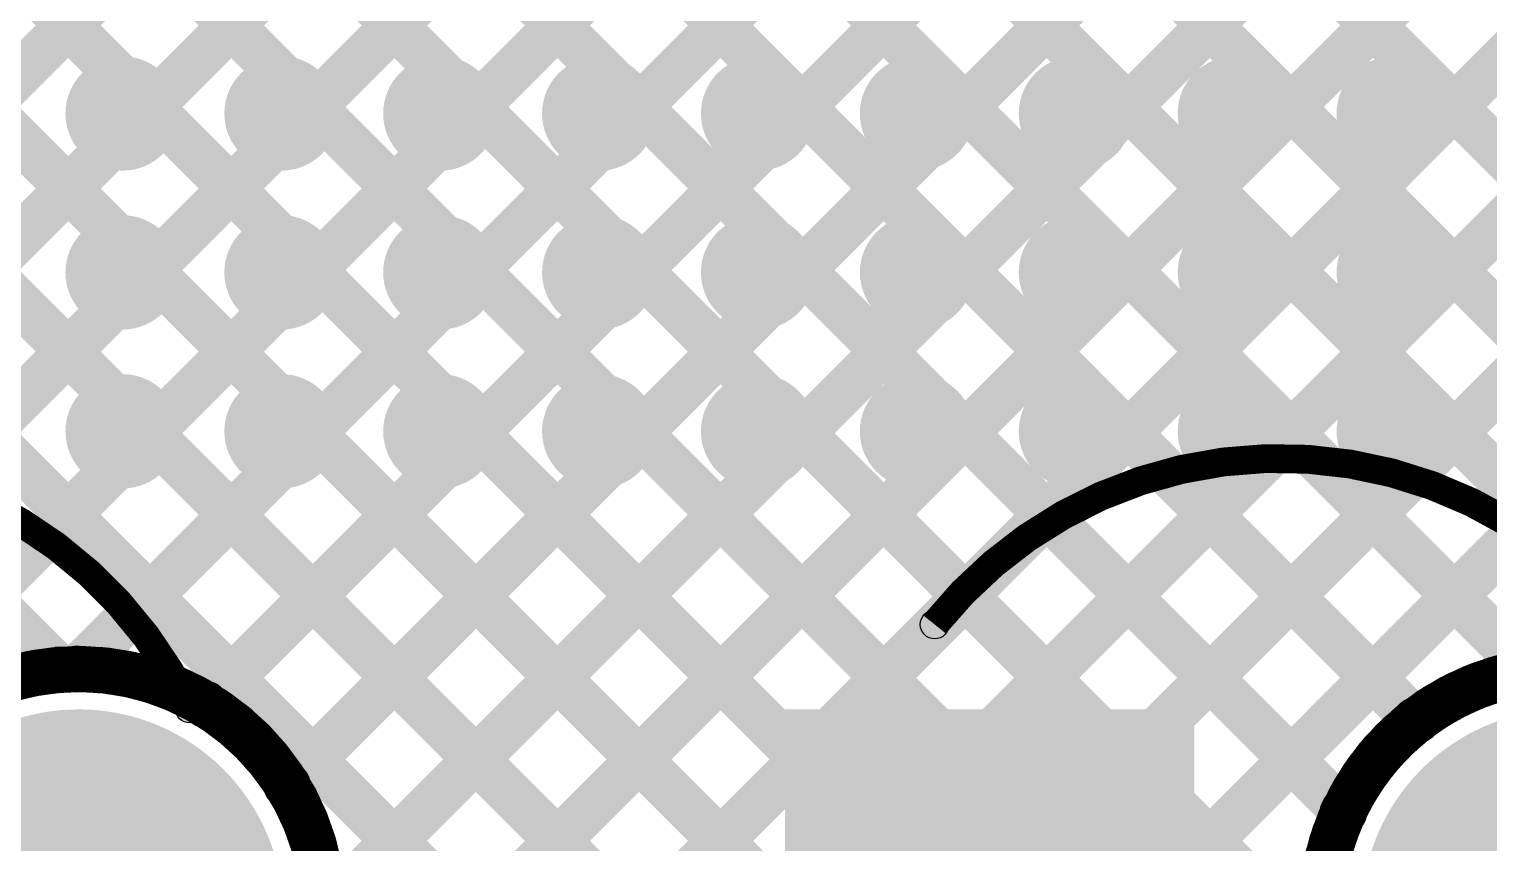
# Model space of a CAD drawing. Header units: millimetres. Extents: x -0.28 to 3.03, y -0.05 to 3.12.
# Drawn here: x 2.2924 to 2.5456, y 2.6894 to 2.8305 of the extents above; entities that cross this region are included whole.
import ezdxf

# ---------------------------------------------------------------- set-up
doc = ezdxf.new("R2010")
doc.units = ezdxf.units.MM
doc.header["$MEASUREMENT"] = 0
for name, color, linetype in [('BottomLayer', 5, 'Continuous'), ('BottomSolder', 6, 'Continuous'), ('PadHoleLayer', 156, 'Continuous'), ('TopLayer', 1, 'Continuous'), ('TopOverlay', 2, 'Continuous'), ('TopSolder', 216, 'Continuous'), ('ViaHoleLayer', 16, 'Continuous')]:
    doc.layers.add(name, color=color, linetype=linetype)

# ---------------------------------------------------------------- blocks, each defined once
blk = doc.blocks.new('TH_LED_4')
at = {"layer": 'BottomLayer'}
blk.add_hatch(color=5, dxfattribs=at).paths.add_polyline_path([(-0.0815, 0.0315), (-0.0185, 0.0315), (-0.0185, -0.0315), (-0.0815, -0.0315)])
h = blk.add_hatch(color=5, dxfattribs=at)
edge = h.paths.add_edge_path()
edge.add_arc((0.05, 0), 0.0315, 0, 360)
at = {"layer": 'BottomSolder'}
blk.add_hatch(color=6, dxfattribs=at).paths.add_polyline_path([(-0.0855, 0.0355), (-0.0145, 0.0355), (-0.0145, -0.0355), (-0.0855, -0.0355)])
h = blk.add_hatch(color=6, dxfattribs=at)
edge = h.paths.add_edge_path()
edge.add_arc((0.05, 0), 0.0355, 0, 360)
at = {"layer": 'PadHoleLayer'}
h = blk.add_hatch(color=156, dxfattribs=at)
edge = h.paths.add_edge_path()
edge.add_arc((-0.05, 0), 0.01772, 0, 360)
h = blk.add_hatch(color=156, dxfattribs=at)
edge = h.paths.add_edge_path()
edge.add_arc((0.05, 0), 0.01772, 0, 360)
at = {"layer": 'TopLayer'}
blk.add_hatch(color=1, dxfattribs=at).paths.add_polyline_path([(-0.0815, 0.0315), (-0.0185, 0.0315), (-0.0185, -0.0315), (-0.0815, -0.0315)])
h = blk.add_hatch(color=1, dxfattribs=at)
edge = h.paths.add_edge_path()
edge.add_arc((0.05, 0), 0.0315, 0, 360)
at = {"layer": 'TopOverlay'}
h = blk.add_hatch(color=2, dxfattribs=at)
edge = h.paths.add_edge_path()
edge.add_arc((-0.05954, 0.05023), 0.0025, 0, 360)
h = blk.add_hatch(color=2, dxfattribs=at)
edge = h.paths.add_edge_path()
edge.add_arc((0.06927, 0.03565), 0.0025, 0, 360)
h = blk.add_hatch(color=2, dxfattribs=at)
edge = h.paths.add_edge_path()
edge.add_arc((0.098, 0.004), 0.0025, 0, 360)
for points in [[(0.1005, -0.012), (0.0955, -0.012), (0.0955, 0.004), (0.1005, 0.004)], [(-0.106, -0.0065), (-0.106, -0.0015), (-0.09, -0.0015), (-0.09, -0.0065)], [(0.09, -0.0065), (0.09, -0.0015), (0.106, -0.0015), (0.106, -0.0065)]]:
    blk.add_hatch(color=2, dxfattribs=at).paths.add_polyline_path(points)
h = blk.add_hatch(color=2, dxfattribs=at)
edge = h.paths.add_edge_path()
edge.add_arc((-0.106, -0.004), 0.0025, 0, 360)
h = blk.add_hatch(color=2, dxfattribs=at)
edge = h.paths.add_edge_path()
edge.add_arc((-0.09, -0.004), 0.0025, 0, 360)
h = blk.add_hatch(color=2, dxfattribs=at)
edge = h.paths.add_edge_path()
edge.add_arc((0.09, -0.004), 0.0025, 0, 360)
h = blk.add_hatch(color=2, dxfattribs=at)
edge = h.paths.add_edge_path()
edge.add_arc((0.106, -0.004), 0.0025, 0, 360)
h = blk.add_hatch(color=2, dxfattribs=at)
edge = h.paths.add_edge_path()
edge.add_arc((0.098, -0.012), 0.0025, 0, 360)
h = blk.add_hatch(color=2, dxfattribs=at)
edge = h.paths.add_edge_path()
edge.add_arc((0.06927, -0.03565), 0.0025, 0, 360)
h = blk.add_hatch(color=2, dxfattribs=at)
edge = h.paths.add_edge_path()
edge.add_arc((-0.05954, -0.05023), 0.0025, 0, 360)
at = {"layer": 'TopSolder'}
blk.add_hatch(color=216, dxfattribs=at).paths.add_polyline_path([(-0.0855, 0.0355), (-0.0145, 0.0355), (-0.0145, -0.0355), (-0.0855, -0.0355)])
h = blk.add_hatch(color=216, dxfattribs=at)
edge = h.paths.add_edge_path()
edge.add_arc((0.05, 0), 0.0355, 0, 360)
at = {"layer": 'TopOverlay', "const_width": 0.005}
for points in [[(-0.05954, 0.05023, -0.552963), (0.06927, 0.03565)], [(0.06927, -0.03565, -0.552963), (-0.05954, -0.05023)]]:
    blk.add_lwpolyline(points, format="xyb", dxfattribs=at)
at = {"layer": 'TopOverlay'}
for centre in [(-0.05954, 0.05023), (0.06927, 0.03565), (0.098, 0.004), (-0.106, -0.004), (-0.09, -0.004), (0.09, -0.004), (0.106, -0.004), (0.098, -0.012), (0.06927, -0.03565), (-0.05954, -0.05023)]:
    blk.add_circle(centre, 0.0025, dxfattribs=at)
blk = doc.blocks.new('TH_LED_5')
at = {"layer": 'BottomLayer'}
blk.add_hatch(color=5, dxfattribs=at).paths.add_polyline_path([(-0.0815, 0.0315), (-0.0185, 0.0315), (-0.0185, -0.0315), (-0.0815, -0.0315)])
h = blk.add_hatch(color=5, dxfattribs=at)
edge = h.paths.add_edge_path()
edge.add_arc((0.05, 0), 0.0315, 0, 360)
at = {"layer": 'BottomSolder'}
blk.add_hatch(color=6, dxfattribs=at).paths.add_polyline_path([(-0.0855, 0.0355), (-0.0145, 0.0355), (-0.0145, -0.0355), (-0.0855, -0.0355)])
h = blk.add_hatch(color=6, dxfattribs=at)
edge = h.paths.add_edge_path()
edge.add_arc((0.05, 0), 0.0355, 0, 360)
at = {"layer": 'PadHoleLayer'}
h = blk.add_hatch(color=156, dxfattribs=at)
edge = h.paths.add_edge_path()
edge.add_arc((-0.05, 0), 0.01772, 0, 360)
h = blk.add_hatch(color=156, dxfattribs=at)
edge = h.paths.add_edge_path()
edge.add_arc((0.05, 0), 0.01772, 0, 360)
at = {"layer": 'TopLayer'}
blk.add_hatch(color=1, dxfattribs=at).paths.add_polyline_path([(-0.0815, 0.0315), (-0.0185, 0.0315), (-0.0185, -0.0315), (-0.0815, -0.0315)])
h = blk.add_hatch(color=1, dxfattribs=at)
edge = h.paths.add_edge_path()
edge.add_arc((0.05, 0), 0.0315, 0, 360)
at = {"layer": 'TopOverlay'}
h = blk.add_hatch(color=2, dxfattribs=at)
edge = h.paths.add_edge_path()
edge.add_arc((-0.05954, 0.05023), 0.0025, 0, 360)
h = blk.add_hatch(color=2, dxfattribs=at)
edge = h.paths.add_edge_path()
edge.add_arc((0.06927, 0.03565), 0.0025, 0, 360)
h = blk.add_hatch(color=2, dxfattribs=at)
edge = h.paths.add_edge_path()
edge.add_arc((0.098, 0.004), 0.0025, 0, 360)
for points in [[(0.1005, -0.012), (0.0955, -0.012), (0.0955, 0.004), (0.1005, 0.004)], [(-0.106, -0.0065), (-0.106, -0.0015), (-0.09, -0.0015), (-0.09, -0.0065)], [(0.09, -0.0065), (0.09, -0.0015), (0.106, -0.0015), (0.106, -0.0065)]]:
    blk.add_hatch(color=2, dxfattribs=at).paths.add_polyline_path(points)
h = blk.add_hatch(color=2, dxfattribs=at)
edge = h.paths.add_edge_path()
edge.add_arc((-0.106, -0.004), 0.0025, 0, 360)
h = blk.add_hatch(color=2, dxfattribs=at)
edge = h.paths.add_edge_path()
edge.add_arc((-0.09, -0.004), 0.0025, 0, 360)
h = blk.add_hatch(color=2, dxfattribs=at)
edge = h.paths.add_edge_path()
edge.add_arc((0.09, -0.004), 0.0025, 0, 360)
h = blk.add_hatch(color=2, dxfattribs=at)
edge = h.paths.add_edge_path()
edge.add_arc((0.106, -0.004), 0.0025, 0, 360)
h = blk.add_hatch(color=2, dxfattribs=at)
edge = h.paths.add_edge_path()
edge.add_arc((0.098, -0.012), 0.0025, 0, 360)
h = blk.add_hatch(color=2, dxfattribs=at)
edge = h.paths.add_edge_path()
edge.add_arc((0.06927, -0.03565), 0.0025, 0, 360)
h = blk.add_hatch(color=2, dxfattribs=at)
edge = h.paths.add_edge_path()
edge.add_arc((-0.05954, -0.05023), 0.0025, 0, 360)
at = {"layer": 'TopSolder'}
blk.add_hatch(color=216, dxfattribs=at).paths.add_polyline_path([(-0.0855, 0.0355), (-0.0145, 0.0355), (-0.0145, -0.0355), (-0.0855, -0.0355)])
h = blk.add_hatch(color=216, dxfattribs=at)
edge = h.paths.add_edge_path()
edge.add_arc((0.05, 0), 0.0355, 0, 360)
at = {"layer": 'TopOverlay', "const_width": 0.005}
for points in [[(-0.05954, 0.05023, -0.552963), (0.06927, 0.03565)], [(0.06927, -0.03565, -0.552963), (-0.05954, -0.05023)]]:
    blk.add_lwpolyline(points, format="xyb", dxfattribs=at)
at = {"layer": 'TopOverlay'}
for centre in [(-0.05954, 0.05023), (0.06927, 0.03565), (0.098, 0.004), (-0.106, -0.004), (-0.09, -0.004), (0.09, -0.004), (0.106, -0.004), (0.098, -0.012), (0.06927, -0.03565), (-0.05954, -0.05023)]:
    blk.add_circle(centre, 0.0025, dxfattribs=at)

msp = doc.modelspace()

# ---------------------------------------------------------------- hatches: boundary and pattern name
at = {"layer": 'BottomLayer'}
for points in [[(1.91473, 3.09678), (1.92039, 3.10243), (2.30062, 2.7222), (2.29497, 2.71655)], [(1.94302, 3.09678), (1.94868, 3.10243), (2.53903, 2.51208), (2.53338, 2.50642)], [(1.9713, 3.09678), (1.97696, 3.10243), (2.53433, 2.54507), (2.52867, 2.53941)], [(1.99959, 3.09678), (2.00524, 3.10243), (2.53433, 2.57335), (2.52867, 2.56769)], [(2.02174, 2.46317), (2.01609, 2.46883), (2.64969, 3.10243), (2.65535, 3.09678)], [(2.02787, 3.09678), (2.03353, 3.10243), (2.53433, 2.60163), (2.52867, 2.59598)], [(2.05616, 3.09678), (2.06181, 3.10243), (2.53433, 2.62992), (2.52867, 2.62426)], [(2.07433, 2.60061), (2.06867, 2.60626), (2.56484, 3.10243), (2.5705, 3.09678)], [(2.07433, 2.54404), (2.06867, 2.5497), (2.62141, 3.10243), (2.62707, 3.09678)], [(2.07433, 2.57232), (2.06867, 2.57798), (2.59313, 3.10243), (2.59878, 3.09678)], [(2.08444, 3.09678), (2.0901, 3.10243), (2.51996, 2.67258), (2.5143, 2.66692)], [(2.11272, 3.09678), (2.11838, 3.10243), (2.52322, 2.69759), (2.51757, 2.69194)], [(2.14101, 3.09678), (2.14667, 3.10243), (2.53573, 2.71337), (2.53008, 2.70771)], [(2.16929, 3.09678), (2.17495, 3.10243), (2.55553, 2.72186), (2.54987, 2.7162)], [(2.19758, 3.09678), (2.20323, 3.10243), (2.71083, 2.59484), (2.70517, 2.58918)], [(2.22586, 3.09678), (2.23152, 3.10243), (2.71083, 2.62312), (2.70517, 2.61747)], [(2.25415, 3.09678), (2.2598, 3.10243), (2.71083, 2.65141), (2.70517, 2.64575)], [(2.30352, 2.71667), (2.29787, 2.72232), (2.67798, 3.10243), (2.68364, 3.09678)], [(2.32573, 2.71059), (2.32007, 2.71625), (2.70517, 3.10134), (2.71083, 3.09569)], [(2.33996, 2.69654), (2.33431, 2.70219), (2.70517, 3.07306), (2.71083, 3.0674)], [(2.34632, 2.67461), (2.34067, 2.68027), (2.70517, 3.04478), (2.71083, 3.03912)], [(2.33233, 2.63233), (2.32667, 2.63799), (2.70517, 3.01649), (2.71083, 3.01083)], [(2.33233, 2.60405), (2.32667, 2.60971), (2.70517, 2.98821), (2.71083, 2.98255)], [(2.33074, 2.57417), (2.32508, 2.57983), (2.70517, 2.95992), (2.71083, 2.95427)], [(2.33233, 2.54748), (2.32667, 2.55314), (2.70517, 2.93164), (2.71083, 2.92598)], [(2.32083, 2.5077), (2.31517, 2.51335), (2.70517, 2.90335), (2.71083, 2.8977)]]:
    msp.add_hatch(color=5, dxfattribs=at).paths.add_polyline_path(points)
h = msp.add_hatch(color=5, dxfattribs=at)
edge = h.paths.add_edge_path()
edge.add_arc((2.30861, 2.81585), 0.00886, 0, 360)
h = msp.add_hatch(color=5, dxfattribs=at)
edge = h.paths.add_edge_path()
edge.add_arc((2.33617, 2.81585), 0.00886, 0, 360)
h = msp.add_hatch(color=5, dxfattribs=at)
edge = h.paths.add_edge_path()
edge.add_arc((2.36372, 2.81585), 0.00886, 0, 360)
h = msp.add_hatch(color=5, dxfattribs=at)
edge = h.paths.add_edge_path()
edge.add_arc((2.39128, 2.81585), 0.00886, 0, 360)
h = msp.add_hatch(color=5, dxfattribs=at)
edge = h.paths.add_edge_path()
edge.add_arc((2.41884, 2.81585), 0.00886, 0, 360)
h = msp.add_hatch(color=5, dxfattribs=at)
edge = h.paths.add_edge_path()
edge.add_arc((2.4464, 2.81585), 0.00886, 0, 360)
h = msp.add_hatch(color=5, dxfattribs=at)
edge = h.paths.add_edge_path()
edge.add_arc((2.47396, 2.81585), 0.00886, 0, 360)
h = msp.add_hatch(color=5, dxfattribs=at)
edge = h.paths.add_edge_path()
edge.add_arc((2.50152, 2.81585), 0.00886, 0, 360)
h = msp.add_hatch(color=5, dxfattribs=at)
edge = h.paths.add_edge_path()
edge.add_arc((2.52908, 2.81585), 0.00886, 0, 360)
h = msp.add_hatch(color=5, dxfattribs=at)
edge = h.paths.add_edge_path()
edge.add_arc((2.30861, 2.78829), 0.00886, 0, 360)
h = msp.add_hatch(color=5, dxfattribs=at)
edge = h.paths.add_edge_path()
edge.add_arc((2.33617, 2.78829), 0.00886, 0, 360)
h = msp.add_hatch(color=5, dxfattribs=at)
edge = h.paths.add_edge_path()
edge.add_arc((2.36372, 2.78829), 0.00886, 0, 360)
h = msp.add_hatch(color=5, dxfattribs=at)
edge = h.paths.add_edge_path()
edge.add_arc((2.39128, 2.78829), 0.00886, 0, 360)
h = msp.add_hatch(color=5, dxfattribs=at)
edge = h.paths.add_edge_path()
edge.add_arc((2.41884, 2.78829), 0.00886, 0, 360)
h = msp.add_hatch(color=5, dxfattribs=at)
edge = h.paths.add_edge_path()
edge.add_arc((2.4464, 2.78829), 0.00886, 0, 360)
h = msp.add_hatch(color=5, dxfattribs=at)
edge = h.paths.add_edge_path()
edge.add_arc((2.47396, 2.78829), 0.00886, 0, 360)
h = msp.add_hatch(color=5, dxfattribs=at)
edge = h.paths.add_edge_path()
edge.add_arc((2.50152, 2.78829), 0.00886, 0, 360)
h = msp.add_hatch(color=5, dxfattribs=at)
edge = h.paths.add_edge_path()
edge.add_arc((2.52908, 2.78829), 0.00886, 0, 360)
h = msp.add_hatch(color=5, dxfattribs=at)
edge = h.paths.add_edge_path()
edge.add_arc((2.30861, 2.76073), 0.00886, 0, 360)
h = msp.add_hatch(color=5, dxfattribs=at)
edge = h.paths.add_edge_path()
edge.add_arc((2.33617, 2.76073), 0.00886, 0, 360)
h = msp.add_hatch(color=5, dxfattribs=at)
edge = h.paths.add_edge_path()
edge.add_arc((2.36372, 2.76073), 0.00886, 0, 360)
h = msp.add_hatch(color=5, dxfattribs=at)
edge = h.paths.add_edge_path()
edge.add_arc((2.39128, 2.76073), 0.00886, 0, 360)
h = msp.add_hatch(color=5, dxfattribs=at)
edge = h.paths.add_edge_path()
edge.add_arc((2.41884, 2.76073), 0.00886, 0, 360)
h = msp.add_hatch(color=5, dxfattribs=at)
edge = h.paths.add_edge_path()
edge.add_arc((2.4464, 2.76073), 0.00886, 0, 360)
h = msp.add_hatch(color=5, dxfattribs=at)
edge = h.paths.add_edge_path()
edge.add_arc((2.47396, 2.76073), 0.00886, 0, 360)
h = msp.add_hatch(color=5, dxfattribs=at)
edge = h.paths.add_edge_path()
edge.add_arc((2.50152, 2.76073), 0.00886, 0, 360)
h = msp.add_hatch(color=5, dxfattribs=at)
edge = h.paths.add_edge_path()
edge.add_arc((2.52908, 2.76073), 0.00886, 0, 360)
h = msp.add_hatch(color=5, dxfattribs=at)
edge = h.paths.add_edge_path()
edge.add_arc((2.29779, 2.71938), 0.004, 0, 360)
h = msp.add_hatch(color=5, dxfattribs=at)
edge = h.paths.add_edge_path()
edge.add_arc((2.3007, 2.7195), 0.004, 0, 360)
h = msp.add_hatch(color=5, dxfattribs=at)
edge = h.paths.add_edge_path()
edge.add_arc((2.3229, 2.71342), 0.004, 0, 360)
h = msp.add_hatch(color=5, dxfattribs=at)
edge = h.paths.add_edge_path()
edge.add_arc((2.5329, 2.71054), 0.004, 0, 360)
h = msp.add_hatch(color=5, dxfattribs=at)
edge = h.paths.add_edge_path()
edge.add_arc((2.33713, 2.69937), 0.004, 0, 360)
h = msp.add_hatch(color=5, dxfattribs=at)
edge = h.paths.add_edge_path()
edge.add_arc((2.52039, 2.69476), 0.004, 0, 360)
at = {"layer": 'BottomSolder'}
h = msp.add_hatch(color=6, dxfattribs=at)
edge = h.paths.add_edge_path()
edge.add_arc((2.30861, 2.81585), 0.00991, 0, 360)
h = msp.add_hatch(color=6, dxfattribs=at)
edge = h.paths.add_edge_path()
edge.add_arc((2.33617, 2.81585), 0.00991, 0, 360)
h = msp.add_hatch(color=6, dxfattribs=at)
edge = h.paths.add_edge_path()
edge.add_arc((2.36372, 2.81585), 0.00991, 0, 360)
h = msp.add_hatch(color=6, dxfattribs=at)
edge = h.paths.add_edge_path()
edge.add_arc((2.39128, 2.81585), 0.00991, 0, 360)
h = msp.add_hatch(color=6, dxfattribs=at)
edge = h.paths.add_edge_path()
edge.add_arc((2.41884, 2.81585), 0.00991, 0, 360)
h = msp.add_hatch(color=6, dxfattribs=at)
edge = h.paths.add_edge_path()
edge.add_arc((2.4464, 2.81585), 0.00991, 0, 360)
h = msp.add_hatch(color=6, dxfattribs=at)
edge = h.paths.add_edge_path()
edge.add_arc((2.47396, 2.81585), 0.00991, 0, 360)
h = msp.add_hatch(color=6, dxfattribs=at)
edge = h.paths.add_edge_path()
edge.add_arc((2.50152, 2.81585), 0.00991, 0, 360)
h = msp.add_hatch(color=6, dxfattribs=at)
edge = h.paths.add_edge_path()
edge.add_arc((2.52908, 2.81585), 0.00991, 0, 360)
h = msp.add_hatch(color=6, dxfattribs=at)
edge = h.paths.add_edge_path()
edge.add_arc((2.30861, 2.78829), 0.00991, 0, 360)
h = msp.add_hatch(color=6, dxfattribs=at)
edge = h.paths.add_edge_path()
edge.add_arc((2.33617, 2.78829), 0.00991, 0, 360)
h = msp.add_hatch(color=6, dxfattribs=at)
edge = h.paths.add_edge_path()
edge.add_arc((2.36372, 2.78829), 0.00991, 0, 360)
h = msp.add_hatch(color=6, dxfattribs=at)
edge = h.paths.add_edge_path()
edge.add_arc((2.39128, 2.78829), 0.00991, 0, 360)
h = msp.add_hatch(color=6, dxfattribs=at)
edge = h.paths.add_edge_path()
edge.add_arc((2.41884, 2.78829), 0.00991, 0, 360)
h = msp.add_hatch(color=6, dxfattribs=at)
edge = h.paths.add_edge_path()
edge.add_arc((2.4464, 2.78829), 0.00991, 0, 360)
h = msp.add_hatch(color=6, dxfattribs=at)
edge = h.paths.add_edge_path()
edge.add_arc((2.47396, 2.78829), 0.00991, 0, 360)
h = msp.add_hatch(color=6, dxfattribs=at)
edge = h.paths.add_edge_path()
edge.add_arc((2.50152, 2.78829), 0.00991, 0, 360)
h = msp.add_hatch(color=6, dxfattribs=at)
edge = h.paths.add_edge_path()
edge.add_arc((2.52908, 2.78829), 0.00991, 0, 360)
h = msp.add_hatch(color=6, dxfattribs=at)
edge = h.paths.add_edge_path()
edge.add_arc((2.30861, 2.76073), 0.00991, 0, 360)
h = msp.add_hatch(color=6, dxfattribs=at)
edge = h.paths.add_edge_path()
edge.add_arc((2.33617, 2.76073), 0.00991, 0, 360)
h = msp.add_hatch(color=6, dxfattribs=at)
edge = h.paths.add_edge_path()
edge.add_arc((2.36372, 2.76073), 0.00991, 0, 360)
h = msp.add_hatch(color=6, dxfattribs=at)
edge = h.paths.add_edge_path()
edge.add_arc((2.39128, 2.76073), 0.00991, 0, 360)
h = msp.add_hatch(color=6, dxfattribs=at)
edge = h.paths.add_edge_path()
edge.add_arc((2.41884, 2.76073), 0.00991, 0, 360)
h = msp.add_hatch(color=6, dxfattribs=at)
edge = h.paths.add_edge_path()
edge.add_arc((2.4464, 2.76073), 0.00991, 0, 360)
h = msp.add_hatch(color=6, dxfattribs=at)
edge = h.paths.add_edge_path()
edge.add_arc((2.47396, 2.76073), 0.00991, 0, 360)
h = msp.add_hatch(color=6, dxfattribs=at)
edge = h.paths.add_edge_path()
edge.add_arc((2.50152, 2.76073), 0.00991, 0, 360)
h = msp.add_hatch(color=6, dxfattribs=at)
edge = h.paths.add_edge_path()
edge.add_arc((2.52908, 2.76073), 0.00991, 0, 360)
at = {"layer": 'TopLayer'}
for points in [[(1.83098, 2.35726), (1.82532, 2.36291), (2.56424, 3.10183), (2.56989, 3.09617)], [(1.84512, 2.34311), (1.83946, 2.34877), (2.59252, 3.10183), (2.59818, 3.09617)], [(1.85926, 2.32897), (1.8536, 2.33463), (2.6208, 3.10183), (2.62646, 3.09617)], [(1.8734, 2.31483), (1.86775, 2.32049), (2.64909, 3.10183), (2.65475, 3.09617)], [(1.91534, 3.09617), (1.921, 3.10183), (2.30062, 2.7222), (2.29497, 2.71655)], [(1.94362, 3.09617), (1.94928, 3.10183), (2.71185, 2.33926), (2.7062, 2.3336)], [(1.97191, 3.09617), (1.97757, 3.10183), (2.71185, 2.36754), (2.7062, 2.36188)], [(2.00019, 3.09617), (2.00585, 3.10183), (2.71185, 2.39583), (2.7062, 2.39017)], [(2.02848, 3.09617), (2.03413, 3.10183), (2.71185, 2.42411), (2.7062, 2.41845)], [(2.05676, 3.09617), (2.06242, 3.10183), (2.71185, 2.45239), (2.7062, 2.44674)], [(2.08505, 3.09617), (2.0907, 3.10183), (2.51996, 2.67258), (2.5143, 2.66692)], [(2.11333, 3.09617), (2.11899, 3.10183), (2.52322, 2.69759), (2.51757, 2.69194)], [(2.14161, 3.09617), (2.14727, 3.10183), (2.53573, 2.71337), (2.53008, 2.70771)], [(2.1699, 3.09617), (2.17556, 3.10183), (2.55553, 2.72186), (2.54987, 2.7162)], [(2.19818, 3.09617), (2.20384, 3.10183), (2.71185, 2.59382), (2.7062, 2.58816)], [(2.22647, 3.09617), (2.23212, 3.10183), (2.71185, 2.6221), (2.7062, 2.61644)], [(2.25475, 3.09617), (2.26041, 3.10183), (2.71185, 2.65038), (2.7062, 2.64473)], [(2.30352, 2.71667), (2.29787, 2.72232), (2.67737, 3.10183), (2.68303, 3.09617)], [(2.32573, 2.71059), (2.32007, 2.71625), (2.70566, 3.10183), (2.71131, 3.09617)], [(2.33996, 2.69654), (2.33431, 2.70219), (2.7062, 3.07408), (2.71185, 3.06843)], [(2.34632, 2.67461), (2.34067, 2.68027), (2.7062, 3.0458), (2.71185, 3.04014)], [(1.94411, 2.24412), (1.93846, 2.24978), (2.7062, 3.01751), (2.71185, 3.01186)], [(1.95826, 2.22998), (1.9526, 2.23563), (2.7062, 2.98923), (2.71185, 2.98357)], [(1.9724, 2.21584), (1.96674, 2.22149), (2.7062, 2.96095), (2.71185, 2.95529)], [(1.98654, 2.20169), (1.98088, 2.20735), (2.7062, 2.93266), (2.71185, 2.92701)], [(2.00068, 2.18755), (1.99503, 2.19321), (2.7062, 2.90438), (2.71185, 2.89872)]]:
    msp.add_hatch(color=1, dxfattribs=at).paths.add_polyline_path(points)
h = msp.add_hatch(color=1, dxfattribs=at)
edge = h.paths.add_edge_path()
edge.add_arc((2.30861, 2.81585), 0.00886, 0, 360)
h = msp.add_hatch(color=1, dxfattribs=at)
edge = h.paths.add_edge_path()
edge.add_arc((2.33617, 2.81585), 0.00886, 0, 360)
h = msp.add_hatch(color=1, dxfattribs=at)
edge = h.paths.add_edge_path()
edge.add_arc((2.36372, 2.81585), 0.00886, 0, 360)
h = msp.add_hatch(color=1, dxfattribs=at)
edge = h.paths.add_edge_path()
edge.add_arc((2.39128, 2.81585), 0.00886, 0, 360)
h = msp.add_hatch(color=1, dxfattribs=at)
edge = h.paths.add_edge_path()
edge.add_arc((2.41884, 2.81585), 0.00886, 0, 360)
h = msp.add_hatch(color=1, dxfattribs=at)
edge = h.paths.add_edge_path()
edge.add_arc((2.4464, 2.81585), 0.00886, 0, 360)
h = msp.add_hatch(color=1, dxfattribs=at)
edge = h.paths.add_edge_path()
edge.add_arc((2.47396, 2.81585), 0.00886, 0, 360)
h = msp.add_hatch(color=1, dxfattribs=at)
edge = h.paths.add_edge_path()
edge.add_arc((2.50152, 2.81585), 0.00886, 0, 360)
h = msp.add_hatch(color=1, dxfattribs=at)
edge = h.paths.add_edge_path()
edge.add_arc((2.52908, 2.81585), 0.00886, 0, 360)
h = msp.add_hatch(color=1, dxfattribs=at)
edge = h.paths.add_edge_path()
edge.add_arc((2.30861, 2.78829), 0.00886, 0, 360)
h = msp.add_hatch(color=1, dxfattribs=at)
edge = h.paths.add_edge_path()
edge.add_arc((2.33617, 2.78829), 0.00886, 0, 360)
h = msp.add_hatch(color=1, dxfattribs=at)
edge = h.paths.add_edge_path()
edge.add_arc((2.36372, 2.78829), 0.00886, 0, 360)
h = msp.add_hatch(color=1, dxfattribs=at)
edge = h.paths.add_edge_path()
edge.add_arc((2.39128, 2.78829), 0.00886, 0, 360)
h = msp.add_hatch(color=1, dxfattribs=at)
edge = h.paths.add_edge_path()
edge.add_arc((2.41884, 2.78829), 0.00886, 0, 360)
h = msp.add_hatch(color=1, dxfattribs=at)
edge = h.paths.add_edge_path()
edge.add_arc((2.4464, 2.78829), 0.00886, 0, 360)
h = msp.add_hatch(color=1, dxfattribs=at)
edge = h.paths.add_edge_path()
edge.add_arc((2.47396, 2.78829), 0.00886, 0, 360)
h = msp.add_hatch(color=1, dxfattribs=at)
edge = h.paths.add_edge_path()
edge.add_arc((2.50152, 2.78829), 0.00886, 0, 360)
h = msp.add_hatch(color=1, dxfattribs=at)
edge = h.paths.add_edge_path()
edge.add_arc((2.52908, 2.78829), 0.00886, 0, 360)
h = msp.add_hatch(color=1, dxfattribs=at)
edge = h.paths.add_edge_path()
edge.add_arc((2.30861, 2.76073), 0.00886, 0, 360)
h = msp.add_hatch(color=1, dxfattribs=at)
edge = h.paths.add_edge_path()
edge.add_arc((2.33617, 2.76073), 0.00886, 0, 360)
h = msp.add_hatch(color=1, dxfattribs=at)
edge = h.paths.add_edge_path()
edge.add_arc((2.36372, 2.76073), 0.00886, 0, 360)
h = msp.add_hatch(color=1, dxfattribs=at)
edge = h.paths.add_edge_path()
edge.add_arc((2.39128, 2.76073), 0.00886, 0, 360)
h = msp.add_hatch(color=1, dxfattribs=at)
edge = h.paths.add_edge_path()
edge.add_arc((2.41884, 2.76073), 0.00886, 0, 360)
h = msp.add_hatch(color=1, dxfattribs=at)
edge = h.paths.add_edge_path()
edge.add_arc((2.4464, 2.76073), 0.00886, 0, 360)
h = msp.add_hatch(color=1, dxfattribs=at)
edge = h.paths.add_edge_path()
edge.add_arc((2.47396, 2.76073), 0.00886, 0, 360)
h = msp.add_hatch(color=1, dxfattribs=at)
edge = h.paths.add_edge_path()
edge.add_arc((2.50152, 2.76073), 0.00886, 0, 360)
h = msp.add_hatch(color=1, dxfattribs=at)
edge = h.paths.add_edge_path()
edge.add_arc((2.52908, 2.76073), 0.00886, 0, 360)
h = msp.add_hatch(color=1, dxfattribs=at)
edge = h.paths.add_edge_path()
edge.add_arc((2.29779, 2.71938), 0.004, 0, 360)
h = msp.add_hatch(color=1, dxfattribs=at)
edge = h.paths.add_edge_path()
edge.add_arc((2.3007, 2.7195), 0.004, 0, 360)
h = msp.add_hatch(color=1, dxfattribs=at)
edge = h.paths.add_edge_path()
edge.add_arc((2.3229, 2.71342), 0.004, 0, 360)
h = msp.add_hatch(color=1, dxfattribs=at)
edge = h.paths.add_edge_path()
edge.add_arc((2.5329, 2.71054), 0.004, 0, 360)
h = msp.add_hatch(color=1, dxfattribs=at)
edge = h.paths.add_edge_path()
edge.add_arc((2.33713, 2.69937), 0.004, 0, 360)
h = msp.add_hatch(color=1, dxfattribs=at)
edge = h.paths.add_edge_path()
edge.add_arc((2.52039, 2.69476), 0.004, 0, 360)
at = {"layer": 'TopSolder'}
h = msp.add_hatch(color=216, dxfattribs=at)
edge = h.paths.add_edge_path()
edge.add_arc((2.30861, 2.81585), 0.00991, 0, 360)
h = msp.add_hatch(color=216, dxfattribs=at)
edge = h.paths.add_edge_path()
edge.add_arc((2.33617, 2.81585), 0.00991, 0, 360)
h = msp.add_hatch(color=216, dxfattribs=at)
edge = h.paths.add_edge_path()
edge.add_arc((2.36372, 2.81585), 0.00991, 0, 360)
h = msp.add_hatch(color=216, dxfattribs=at)
edge = h.paths.add_edge_path()
edge.add_arc((2.39128, 2.81585), 0.00991, 0, 360)
h = msp.add_hatch(color=216, dxfattribs=at)
edge = h.paths.add_edge_path()
edge.add_arc((2.41884, 2.81585), 0.00991, 0, 360)
h = msp.add_hatch(color=216, dxfattribs=at)
edge = h.paths.add_edge_path()
edge.add_arc((2.4464, 2.81585), 0.00991, 0, 360)
h = msp.add_hatch(color=216, dxfattribs=at)
edge = h.paths.add_edge_path()
edge.add_arc((2.47396, 2.81585), 0.00991, 0, 360)
h = msp.add_hatch(color=216, dxfattribs=at)
edge = h.paths.add_edge_path()
edge.add_arc((2.50152, 2.81585), 0.00991, 0, 360)
h = msp.add_hatch(color=216, dxfattribs=at)
edge = h.paths.add_edge_path()
edge.add_arc((2.52908, 2.81585), 0.00991, 0, 360)
h = msp.add_hatch(color=216, dxfattribs=at)
edge = h.paths.add_edge_path()
edge.add_arc((2.30861, 2.78829), 0.00991, 0, 360)
h = msp.add_hatch(color=216, dxfattribs=at)
edge = h.paths.add_edge_path()
edge.add_arc((2.33617, 2.78829), 0.00991, 0, 360)
h = msp.add_hatch(color=216, dxfattribs=at)
edge = h.paths.add_edge_path()
edge.add_arc((2.36372, 2.78829), 0.00991, 0, 360)
h = msp.add_hatch(color=216, dxfattribs=at)
edge = h.paths.add_edge_path()
edge.add_arc((2.39128, 2.78829), 0.00991, 0, 360)
h = msp.add_hatch(color=216, dxfattribs=at)
edge = h.paths.add_edge_path()
edge.add_arc((2.41884, 2.78829), 0.00991, 0, 360)
h = msp.add_hatch(color=216, dxfattribs=at)
edge = h.paths.add_edge_path()
edge.add_arc((2.4464, 2.78829), 0.00991, 0, 360)
h = msp.add_hatch(color=216, dxfattribs=at)
edge = h.paths.add_edge_path()
edge.add_arc((2.47396, 2.78829), 0.00991, 0, 360)
h = msp.add_hatch(color=216, dxfattribs=at)
edge = h.paths.add_edge_path()
edge.add_arc((2.50152, 2.78829), 0.00991, 0, 360)
h = msp.add_hatch(color=216, dxfattribs=at)
edge = h.paths.add_edge_path()
edge.add_arc((2.52908, 2.78829), 0.00991, 0, 360)
h = msp.add_hatch(color=216, dxfattribs=at)
edge = h.paths.add_edge_path()
edge.add_arc((2.30861, 2.76073), 0.00991, 0, 360)
h = msp.add_hatch(color=216, dxfattribs=at)
edge = h.paths.add_edge_path()
edge.add_arc((2.33617, 2.76073), 0.00991, 0, 360)
h = msp.add_hatch(color=216, dxfattribs=at)
edge = h.paths.add_edge_path()
edge.add_arc((2.36372, 2.76073), 0.00991, 0, 360)
h = msp.add_hatch(color=216, dxfattribs=at)
edge = h.paths.add_edge_path()
edge.add_arc((2.39128, 2.76073), 0.00991, 0, 360)
h = msp.add_hatch(color=216, dxfattribs=at)
edge = h.paths.add_edge_path()
edge.add_arc((2.41884, 2.76073), 0.00991, 0, 360)
h = msp.add_hatch(color=216, dxfattribs=at)
edge = h.paths.add_edge_path()
edge.add_arc((2.4464, 2.76073), 0.00991, 0, 360)
h = msp.add_hatch(color=216, dxfattribs=at)
edge = h.paths.add_edge_path()
edge.add_arc((2.47396, 2.76073), 0.00991, 0, 360)
h = msp.add_hatch(color=216, dxfattribs=at)
edge = h.paths.add_edge_path()
edge.add_arc((2.50152, 2.76073), 0.00991, 0, 360)
h = msp.add_hatch(color=216, dxfattribs=at)
edge = h.paths.add_edge_path()
edge.add_arc((2.52908, 2.76073), 0.00991, 0, 360)
at = {"layer": 'ViaHoleLayer'}
h = msp.add_hatch(color=16, dxfattribs=at)
edge = h.paths.add_edge_path()
edge.add_arc((2.30861, 2.81585), 0.00591, 0, 360)
h = msp.add_hatch(color=16, dxfattribs=at)
edge = h.paths.add_edge_path()
edge.add_arc((2.33617, 2.81585), 0.00591, 0, 360)
h = msp.add_hatch(color=16, dxfattribs=at)
edge = h.paths.add_edge_path()
edge.add_arc((2.36372, 2.81585), 0.00591, 0, 360)
h = msp.add_hatch(color=16, dxfattribs=at)
edge = h.paths.add_edge_path()
edge.add_arc((2.39128, 2.81585), 0.00591, 0, 360)
h = msp.add_hatch(color=16, dxfattribs=at)
edge = h.paths.add_edge_path()
edge.add_arc((2.41884, 2.81585), 0.00591, 0, 360)
h = msp.add_hatch(color=16, dxfattribs=at)
edge = h.paths.add_edge_path()
edge.add_arc((2.4464, 2.81585), 0.00591, 0, 360)
h = msp.add_hatch(color=16, dxfattribs=at)
edge = h.paths.add_edge_path()
edge.add_arc((2.47396, 2.81585), 0.00591, 0, 360)
h = msp.add_hatch(color=16, dxfattribs=at)
edge = h.paths.add_edge_path()
edge.add_arc((2.50152, 2.81585), 0.00591, 0, 360)
h = msp.add_hatch(color=16, dxfattribs=at)
edge = h.paths.add_edge_path()
edge.add_arc((2.52908, 2.81585), 0.00591, 0, 360)
h = msp.add_hatch(color=16, dxfattribs=at)
edge = h.paths.add_edge_path()
edge.add_arc((2.30861, 2.78829), 0.00591, 0, 360)
h = msp.add_hatch(color=16, dxfattribs=at)
edge = h.paths.add_edge_path()
edge.add_arc((2.33617, 2.78829), 0.00591, 0, 360)
h = msp.add_hatch(color=16, dxfattribs=at)
edge = h.paths.add_edge_path()
edge.add_arc((2.36372, 2.78829), 0.00591, 0, 360)
h = msp.add_hatch(color=16, dxfattribs=at)
edge = h.paths.add_edge_path()
edge.add_arc((2.39128, 2.78829), 0.00591, 0, 360)
h = msp.add_hatch(color=16, dxfattribs=at)
edge = h.paths.add_edge_path()
edge.add_arc((2.41884, 2.78829), 0.00591, 0, 360)
h = msp.add_hatch(color=16, dxfattribs=at)
edge = h.paths.add_edge_path()
edge.add_arc((2.4464, 2.78829), 0.00591, 0, 360)
h = msp.add_hatch(color=16, dxfattribs=at)
edge = h.paths.add_edge_path()
edge.add_arc((2.47396, 2.78829), 0.00591, 0, 360)
h = msp.add_hatch(color=16, dxfattribs=at)
edge = h.paths.add_edge_path()
edge.add_arc((2.50152, 2.78829), 0.00591, 0, 360)
h = msp.add_hatch(color=16, dxfattribs=at)
edge = h.paths.add_edge_path()
edge.add_arc((2.52908, 2.78829), 0.00591, 0, 360)
h = msp.add_hatch(color=16, dxfattribs=at)
edge = h.paths.add_edge_path()
edge.add_arc((2.30861, 2.76073), 0.00591, 0, 360)
h = msp.add_hatch(color=16, dxfattribs=at)
edge = h.paths.add_edge_path()
edge.add_arc((2.33617, 2.76073), 0.00591, 0, 360)
h = msp.add_hatch(color=16, dxfattribs=at)
edge = h.paths.add_edge_path()
edge.add_arc((2.36372, 2.76073), 0.00591, 0, 360)
h = msp.add_hatch(color=16, dxfattribs=at)
edge = h.paths.add_edge_path()
edge.add_arc((2.39128, 2.76073), 0.00591, 0, 360)
h = msp.add_hatch(color=16, dxfattribs=at)
edge = h.paths.add_edge_path()
edge.add_arc((2.41884, 2.76073), 0.00591, 0, 360)
h = msp.add_hatch(color=16, dxfattribs=at)
edge = h.paths.add_edge_path()
edge.add_arc((2.4464, 2.76073), 0.00591, 0, 360)
h = msp.add_hatch(color=16, dxfattribs=at)
edge = h.paths.add_edge_path()
edge.add_arc((2.47396, 2.76073), 0.00591, 0, 360)
h = msp.add_hatch(color=16, dxfattribs=at)
edge = h.paths.add_edge_path()
edge.add_arc((2.50152, 2.76073), 0.00591, 0, 360)
h = msp.add_hatch(color=16, dxfattribs=at)
edge = h.paths.add_edge_path()
edge.add_arc((2.52908, 2.76073), 0.00591, 0, 360)

# ---------------------------------------------------------------- linework, layer by layer
at = {"layer": 'BottomLayer', "const_width": 0.008}
for points in [[(2.2825, 2.63874, -1.807644), (2.3435, 2.677)], [(2.5405, 2.63874, -1.807644), (2.6015, 2.677)]]:
    msp.add_lwpolyline(points, format="xyb", dxfattribs=at)
at = {"layer": 'BottomLayer'}
for centre in [(2.29779, 2.71938), (2.3007, 2.7195), (2.3229, 2.71342), (2.5329, 2.71054), (2.33713, 2.69937), (2.52039, 2.69476)]:
    msp.add_circle(centre, 0.004, dxfattribs=at)
at = {"layer": 'TopLayer', "const_width": 0.008}
for points in [[(2.3435, 2.677, 1), (2.2585, 2.677, 1)], [(2.6015, 2.677, 1), (2.5165, 2.677, 1)]]:
    msp.add_lwpolyline(points, format="xyb", close=True, dxfattribs=at)
at = {"layer": 'TopLayer'}
for centre in [(2.29779, 2.71938), (2.3007, 2.7195), (2.3229, 2.71342), (2.5329, 2.71054), (2.33713, 2.69937), (2.52039, 2.69476)]:
    msp.add_circle(centre, 0.004, dxfattribs=at)

# ---------------------------------------------------------------- block references
for name, p in [('TH_LED_4', (2.251, 2.677)), ('TH_LED_5', (2.509, 2.677))]:
    msp.add_blockref(name, p)

doc.saveas('drawing.dxf')
